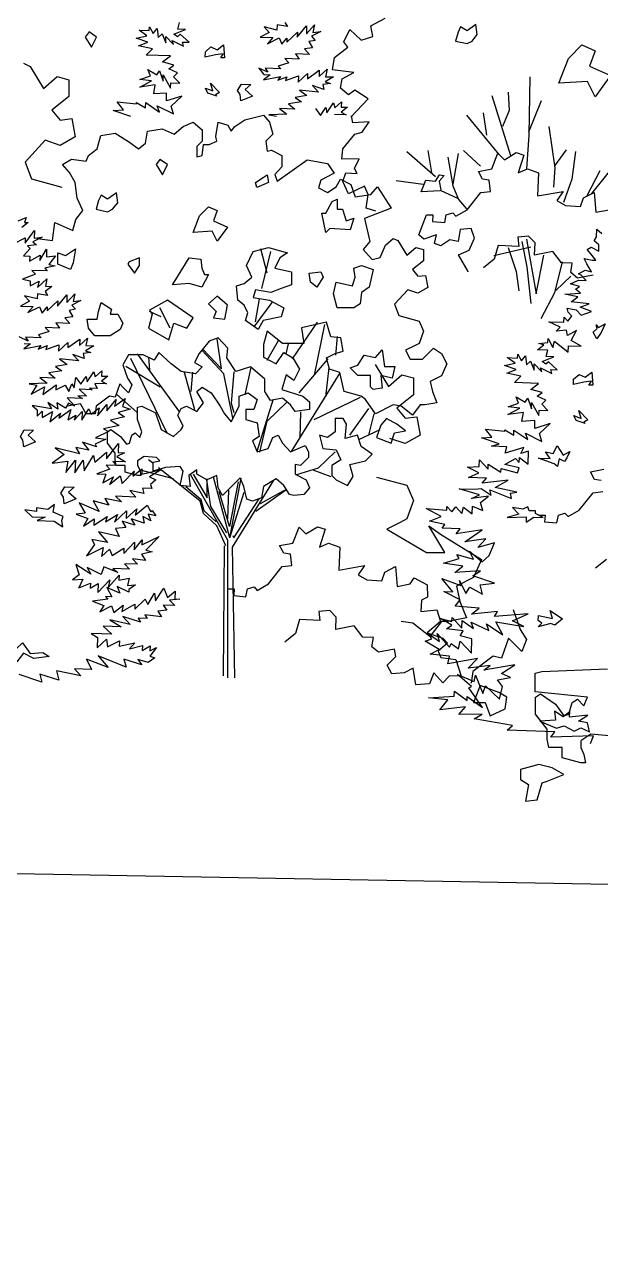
# Model space of a CAD drawing. Header units: inches. Extents: x -11 to 128, y 7 to 56.
# Drawn here: x 54.617 to 55.151, y 21.438 to 22.585 of the extents above; entities that cross this region are included whole.
import ezdxf

# ---------------------------------------------------------------- set-up
doc = ezdxf.new("R2010")
doc.units = ezdxf.units.IN
doc.header["$MEASUREMENT"] = 0
doc.layers.add('CAY', color=94, linetype='Continuous')
doc.layers.add('CAY-3', color=61, linetype='Continuous')
picture_1 = doc.add_image_def('image1.jpg', size_in_pixel=(1680, 1093))

# ---------------------------------------------------------------- blocks, each defined once
blk = doc.blocks.new('A$C76451831')
at = {"layer": 'CAY'}
for p, q in [((4543.8, 1475.6), (4547, 1489.1)), ((4749, 1484.7), (4748.6, 1473.9)), ((4770.2, 1481.3), (4749, 1484.7)), ((4765, 1489.2), (4770.2, 1481.3)), ((4790.7, 1459.3), (4810.1, 1482.6)), ((4809.5, 1466.3), (4826.5, 1484.8)), ((4810.1, 1482.6), (4809.5, 1466.3)), ((4826.5, 1484.8), (4823.2, 1468.6)), ((4458, 1457.3), (4479.5, 1462)), ((4481.7, 1448.7), (4458, 1457.3)), ((4463.6, 1473.4), (4484.8, 1472.7)), ((4479.5, 1462), (4463.6, 1473.4)), ((4484.8, 1472.7), (4485.1, 1480.4)), ((4485.1, 1480.4), (4492.8, 1466.9)), ((4492.8, 1466.9), (4501.3, 1477.1)), ((4501.3, 1477.1), (4503.4, 1458.4)), ((4503.4, 1458.4), (4511.4, 1466.3)), ((4511.4, 1466.3), (4518.8, 1447.4)), ((4518.8, 1447.4), (4519.3, 1460.6)), ((4519.3, 1460.6), (4534.6, 1444.2)), ((4535.3, 1465.5), (4559.7, 1475)), ((4543.3, 1459.7), (4535.3, 1465.5)), ((4548.9, 1465), (4543.3, 1459.7)), ((4559.7, 1475), (4543.8, 1475.6)), ((4566.9, 1448.5), (4548.9, 1465)), ((4732.6, 1469), (4713.7, 1459.2)), ((4713.7, 1459.2), (4740.4, 1458.3)), ((4722.1, 1480.2), (4732.6, 1469)), ((4748.6, 1473.9), (4722.1, 1480.2)), ((4740.4, 1458.3), (4729, 1445.5)), ((4729, 1445.5), (4753.5, 1457.8)), ((4753.5, 1457.8), (4758.5, 1444.5)), ((4758.5, 1444.5), (4769.3, 1457.3)), ((4769, 1449.1), (4791.1, 1469.7)), ((4769.3, 1457.3), (4769, 1449.1)), ((4791.1, 1469.7), (4790.7, 1459.3)), ((4839.1, 1470.7), (4820.2, 1461)), ((4820.2, 1461), (4827.6, 1452.5)), ((4823.2, 1468.6), (4839.1, 1470.7)), ((4462.4, 1441.3), (4481.7, 1448.7)), ((4491.7, 1434.8), (4462.4, 1441.3)), ((4478.1, 1422.1), (4491.7, 1434.8)), ((4534.6, 1444.2), (4532.2, 1452.4)), ((4532.2, 1452.4), (4555.8, 1440.7)), ((4555.8, 1440.7), (4553.3, 1449)), ((4553.3, 1449), (4566.9, 1448.5)), ((4822.1, 1436.9), (4805.7, 1434.7)), ((4805.7, 1434.7), (4816.2, 1423.5)), ((4827.6, 1452.5), (4814.4, 1450.3)), ((4814.4, 1450.3), (4822.1, 1436.9)), ((4224.5, 1405.3), (4238.7, 1398.8)), ((4528.3, 1420.4), (4478.1, 1422.1)), ((4512, 1407.8), (4528.3, 1420.4)), ((4535.8, 1401.5), (4512, 1407.8)), ((4773, 1406.4), (4751.5, 1399.4)), ((4794.5, 1413.8), (4765.1, 1414.8)), ((4765.1, 1414.8), (4773, 1406.4)), ((4786.8, 1424.5), (4794.5, 1413.8)), ((4816.2, 1423.5), (4786.8, 1424.5)), ((4238.7, 1398.8), (4266.4, 1353.4)), ((4487, 1379.2), (4482, 1392.5)), ((4482, 1392.5), (4500.7, 1381.4)), ((4500.7, 1381.4), (4505.9, 1389.4)), ((4505.9, 1389.4), (4513.4, 1367.9)), ((4513.4, 1367.9), (4513.8, 1381)), ((4513.8, 1381), (4528.7, 1353.7)), ((4525.1, 1393.7), (4535.8, 1401.5)), ((4543.4, 1385.4), (4525.1, 1393.7)), ((4535, 1377.5), (4543.4, 1385.4)), ((4711.4, 1395.4), (4721.4, 1381.9)), ((4729.7, 1386.6), (4711.4, 1395.4)), ((4735, 1381.4), (4721, 1371)), ((4721.4, 1381.9), (4735, 1381.4)), ((4724.6, 1394.9), (4729.7, 1386.6)), ((4756.7, 1393.8), (4724.6, 1394.9)), ((4751.5, 1399.4), (4756.7, 1393.8)), ((4766.3, 1369.4), (4793.3, 1379.4)), ((4792.9, 1365.8), (4812.1, 1383.7)), ((4793.3, 1379.4), (4792.9, 1365.8)), ((4811.7, 1373.3), (4836.3, 1391)), ((4812.1, 1383.7), (4811.7, 1373.3)), ((4835.9, 1377.9), (4852.3, 1393.2)), ((4836.3, 1391), (4835.9, 1377.9)), ((4852.3, 1393.2), (4849, 1377.4)), ((4266.4, 1353.4), (4294.1, 1377.6)), ((4294.1, 1377.6), (4318.3, 1371.1)), ((4318.3, 1371.1), (4318.3, 1336.3)), ((4464.9, 1355.9), (4489.4, 1368.7)), ((4497.2, 1360.3), (4464.9, 1355.9)), ((4465.5, 1371.8), (4487, 1379.2)), ((4489.4, 1368.7), (4465.5, 1371.8)), ((4493.9, 1341.8), (4497.2, 1360.3)), ((4528.7, 1353.7), (4529.1, 1364.6)), ((4529.1, 1364.6), (4547.7, 1363.9)), ((4547.7, 1363.9), (4535, 1377.5)), ((4721, 1371), (4756.1, 1378)), ((4756.1, 1378), (4750.4, 1370)), ((4750.4, 1370), (4769.3, 1377.5)), ((4769.3, 1377.5), (4766.3, 1369.4)), ((4822.1, 1359.3), (4834.8, 1345.7)), ((4845.4, 1350.8), (4822.1, 1359.3)), ((4859.4, 1363.5), (4843.5, 1361.3)), ((4843.5, 1361.3), (4845.4, 1350.8)), ((4865.3, 1376.9), (4848.6, 1366.6)), ((4848.6, 1366.6), (4859.4, 1363.5)), ((4849, 1377.4), (4865.3, 1376.9)), ((4318.3, 1336.3), (4283.5, 1308.6)), ((4520.7, 1343.6), (4493.9, 1341.8)), ((4520.1, 1327.3), (4520.7, 1343.6)), ((4552.2, 1337), (4520.1, 1327.3)), ((4530.1, 1316.5), (4552.2, 1337)), ((4810.5, 1338.4), (4786.3, 1334.3)), ((4786.3, 1334.3), (4799.6, 1325.7)), ((4834.8, 1345.7), (4795, 1349.9)), ((4795, 1349.9), (4810.5, 1338.4)), ((4283.5, 1308.6), (4300.6, 1287.9)), ((4410.2, 1307.5), (4431.5, 1309.1)), ((4446.9, 1295.4), (4410.2, 1307.5)), ((4431.5, 1309.1), (4418.5, 1325.8)), ((4418.5, 1325.8), (4458.3, 1321.7)), ((4458.3, 1321.7), (4458.4, 1324.4)), ((4458.4, 1324.4), (4477, 1312.9)), ((4477, 1312.9), (4477.4, 1323.8)), ((4477.4, 1323.8), (4505.7, 1304.2)), ((4501.2, 1317.5), (4535, 1300.5)), ((4505.7, 1304.2), (4501.2, 1317.5)), ((4535, 1300.5), (4530.1, 1316.5)), ((4753.8, 1311.4), (4769.3, 1300)), ((4785.5, 1310.3), (4753.8, 1311.4)), ((4799.6, 1325.7), (4772.7, 1321.2)), ((4772.7, 1321.2), (4785.5, 1310.3)), ((4828.1, 1311.5), (4838.5, 1297.6)), ((4838.5, 1297.6), (4849.5, 1313.5)), ((4849.5, 1313.5), (4851.8, 1302.5)), ((4851.8, 1302.5), (4865.7, 1323.4)), ((4865.7, 1323.4), (4868.1, 1312.9)), ((4868.1, 1312.9), (4882.1, 1325.5)), ((4894.8, 1314.2), (4881.4, 1304.2)), ((4881.4, 1304.2), (4891.6, 1298.4)), ((4882.1, 1325.5), (4881.7, 1314.6)), ((4881.7, 1314.6), (4894.8, 1314.2)), ((4300.6, 1287.9), (4324.7, 1290.9)), ((4324.7, 1290.9), (4331.8, 1253.1)), ((4554.9, 1274.6), (4575.8, 1283.7)), ((4575.8, 1283.7), (4594.3, 1267.5)), ((4622.2, 1253.8), (4626.9, 1283.7)), ((4626.9, 1283.7), (4647.3, 1277)), ((4661.5, 1274.6), (4682.3, 1288.4)), ((4682.3, 1288.4), (4721.2, 1297.8)), ((4721.2, 1297.8), (4733, 1283.7)), ((4769.3, 1300), (4732.1, 1298.6)), ((4732.1, 1298.6), (4747.8, 1295.7)), ((4733, 1283.7), (4740.1, 1258.5)), ((4891.6, 1298.4), (4867.6, 1299.3)), ((4331.8, 1253.1), (4300.6, 1235.4)), ((4377.3, 1228.2), (4384.3, 1256.1)), ((4384.3, 1256.1), (4414.2, 1260.8)), ((4414.2, 1260.8), (4444.1, 1242.4)), ((4476.7, 1240), (4481, 1265.2)), ((4481, 1265.2), (4511.3, 1269.9)), ((4511.3, 1269.9), (4536.5, 1258.5)), ((4536.5, 1258.5), (4554.9, 1274.6)), ((4594.3, 1267.5), (4594.3, 1244.3)), ((4624.5, 1244.3), (4622.2, 1253.8)), ((4647.3, 1277), (4654.4, 1265.2)), ((4654.4, 1265.2), (4661.5, 1274.6)), ((4740.1, 1258.5), (4725.9, 1244.3)), ((4269.3, 1246.1), (4228, 1201.2)), ((4300.6, 1235.4), (4269.3, 1246.1)), ((4358.8, 1214.4), (4377.3, 1228.2)), ((4444.1, 1242.4), (4462.6, 1228.2)), ((4462.6, 1228.2), (4476.7, 1240)), ((4594.3, 1244.3), (4582.9, 1232.9)), ((4582.9, 1232.9), (4582.9, 1212.1)), ((4594.3, 1214.4), (4596.6, 1237.6)), ((4596.6, 1237.6), (4608.4, 1237.6)), ((4608.4, 1237.6), (4624.5, 1244.3)), ((4725.9, 1244.3), (4728.3, 1223.9)), ((4228, 1201.2), (4241.6, 1166.4)), ((4305.7, 1196), (4324.2, 1207.4)), ((4324.2, 1207.4), (4354.1, 1203)), ((4354.1, 1203), (4358.8, 1214.4)), ((4582.9, 1212.1), (4594.3, 1214.4)), ((4728.3, 1223.9), (4737.7, 1225.8)), ((4737.7, 1225.8), (4758.6, 1214.4)), ((4749.1, 1161.4), (4811.2, 1205.4)), ((4758.6, 1214.4), (4758.6, 1191.2)), ((4811.2, 1205.4), (4852.9, 1198.3)), ((5192.6, 1187), (5205.3, 1219.7)), ((5205.3, 1219.7), (5219, 1206)), ((5219, 1206), (5243.2, 1220.8)), ((5243.2, 1220.8), (5259.1, 1215.5)), ((5259.1, 1215.5), (5247.5, 1178.6)), ((4319.5, 1179.8), (4305.7, 1196)), ((4331.3, 1159), (4319.5, 1179.8)), ((4758.6, 1191.2), (4744.4, 1175.1)), ((4744.4, 1175.1), (4749.1, 1161.4)), ((4866.7, 1177.9), (4839.1, 1163.7)), ((4852.9, 1198.3), (4866.7, 1177.9)), ((5165.2, 1181.8), (5192.6, 1187)), ((5173.6, 1165.9), (5165.2, 1181.8)), ((5247.5, 1178.6), (5266.4, 1187)), ((5266.4, 1187), (5289.7, 1178.6)), ((5289.7, 1178.6), (5287.5, 1131.1)), ((4241.6, 1166.4), (4304.1, 1149.3)), ((4335.6, 1126.7), (4331.3, 1159)), ((4839.1, 1163.7), (4834.4, 1147.6)), ((4852.9, 1138.5), (4871.4, 1149.9)), ((4871.4, 1149.9), (4880.4, 1166.1)), ((4880.4, 1166.1), (4901.2, 1154.7)), ((4901.2, 1154.7), (4910.7, 1129.1)), ((4942.9, 1133.8), (4956.7, 1149.9)), ((4956.7, 1149.9), (4984.6, 1105.9)), ((5187.3, 1163.8), (5173.6, 1165.9)), ((5190.5, 1140.6), (5187.3, 1163.8)), ((4347.4, 1101.2), (4335.6, 1126.7)), ((4834.4, 1147.6), (4852.9, 1138.5)), ((4910.7, 1129.1), (4942.9, 1133.8)), ((5142, 1102.7), (5170.5, 1138.5)), ((5170.5, 1138.5), (5190.5, 1140.6)), ((5287.5, 1131.1), (5340.3, 1140.6)), ((5340.3, 1140.6), (5327.6, 1121.6)), ((5376.1, 1109), (5382.5, 1126.9)), ((5382.5, 1126.9), (5404.6, 1138.5)), ((5404.6, 1138.5), (5407.8, 1097.4)), ((4333.2, 1082.7), (4347.4, 1101.2)), ((4984.6, 1105.9), (4929.6, 1084.7)), ((5118.8, 1089), (5142, 1102.7)), ((5327.6, 1121.6), (5345.5, 1111.1)), ((5345.5, 1111.1), (5376.1, 1109)), ((5407.8, 1097.4), (5435.2, 1102.7)), ((4284.9, 1039.1), (4289.6, 1076)), ((4289.6, 1076), (4326.6, 1059.5)), ((4326.6, 1059.5), (4333.2, 1082.7)), ((4929.6, 1084.7), (4941, 1036.7)), ((5057.6, 1092.1), (5071.3, 1092.1)), ((5071.3, 1092.1), (5070.3, 1078.4)), ((5070.3, 1078.4), (5095.6, 1076.3)), ((5095.6, 1076.3), (5098.8, 1092.1)), ((5098.8, 1092.1), (5112.5, 1096.3)), ((5112.5, 1096.3), (5118.8, 1089)), ((5268.6, 1047.8), (5246.4, 1045.7)), ((5282.3, 1034.1), (5268.6, 1047.8)), ((5409.5, 1046.3), (5410, 1062.2)), ((5410, 1062.2), (5420.6, 1053.6)), ((4252.7, 1043.4), (4284.9, 1039.1)), ((4941, 1036.7), (4926.8, 1020.6)), ((4961.8, 1004.1), (4973.2, 1029.6)), ((4973.2, 1029.6), (4989.3, 1043.4)), ((4989.3, 1043.4), (4998.7, 1039.1)), ((4998.7, 1039.1), (5017.2, 1008.8)), ((5017.2, 1008.8), (5035.7, 1024.9)), ((5035.7, 1024.9), (5051.8, 1020.6)), ((5273.8, 1025), (5197.2, 1007.3)), ((5206.3, 1028.8), (5197.9, 1000.4)), ((5248.5, 1026.7), (5206.3, 1028.8)), ((5246.4, 1045.7), (5248.5, 1026.7)), ((5281.2, 1008.8), (5282.3, 1034.1)), ((5390, 1020.2), (5398.3, 1025.4)), ((5398.3, 1025.4), (5413.9, 1016.7)), ((5404.2, 1038.3), (5409.5, 1046.3)), ((5414.3, 1029.8), (5404.2, 1038.3)), ((5413.9, 1016.7), (5414.3, 1029.8)), ((4728.3, 971.5), (4715.1, 1021.6)), ((4717.8, 939.8), (4736.3, 1016.3)), ((4926.8, 1020.6), (4945.3, 999.7)), ((4945.3, 999.7), (4961.8, 1004.1)), ((5051.8, 997.4), (5028.6, 978.9)), ((5051.8, 1020.6), (5051.8, 997.4)), ((5197.9, 1000.4), (5175.7, 982.4)), ((5319.2, 1016.2), (5281.2, 1008.8)), ((5337.1, 993), (5319.2, 1016.2)), ((5389, 990.8), (5383.9, 1001.9)), ((5383.9, 1001.9), (5400.1, 998.6)), ((5397.8, 1011.8), (5390, 1020.2)), ((5407.8, 998.3), (5397.8, 1011.8)), ((5400.1, 998.6), (5407.8, 998.3)), ((5028.6, 978.9), (5040, 965.1)), ((5359.3, 991.9), (5337.1, 993)), ((5356.1, 972.9), (5359.3, 991.9)), ((5369.8, 961.3), (5356.1, 972.9)), ((5372.4, 970.1), (5385.8, 977.8)), ((5385.8, 977.8), (5399.3, 974.6)), ((5399.3, 974.6), (5389, 990.8)), ((5040, 965.1), (5056.1, 967.1)), ((5056.1, 967.1), (5060.8, 941.9)), ((5355.8, 949.4), (5371.9, 957)), ((5374.2, 943.7), (5355.8, 949.4)), ((5402.5, 967.7), (5369.8, 961.3)), ((5371.9, 957), (5387.7, 956.4)), ((5377.7, 967.2), (5372.4, 970.1)), ((5387.7, 956.4), (5377.7, 967.2)), ((5019.2, 937.2), (4991.7, 907.3)), ((5040, 930.1), (5019.2, 937.2)), ((5060.8, 941.9), (5040, 930.1)), ((5344.2, 928.5), (5376.4, 930.1)), ((5370.7, 922.5), (5344.2, 928.5)), ((5357.2, 912.1), (5370.7, 922.5)), ((5365.8, 938.6), (5374.2, 943.7)), ((5376.4, 930.1), (5365.8, 938.6)), ((4527.8, 857.9), (4506.6, 900.2)), ((4701.9, 860.6), (4738.9, 910.7)), ((4704.6, 871.1), (4712.5, 918.7)), ((4991.7, 907.3), (5000.7, 884.1)), ((5351, 891), (5348.6, 899.3)), ((5348.6, 899.3), (5367.1, 895.9)), ((5394.2, 908.1), (5357.2, 912.1)), ((5367.1, 895.9), (5377.5, 884.7)), ((5375.4, 901.1), (5394.2, 908.1)), ((5399.1, 892.1), (5375.4, 901.1)), ((4509.3, 881.7), (4485.5, 892.2)), ((4781, 794.5), (4832.5, 870.4)), ((4850.9, 870.4), (4799.8, 858.6)), ((4860, 840.1), (4850.9, 870.4)), ((5000.7, 884.1), (5042.4, 872.7)), ((5042.4, 872.7), (5051.8, 851.9)), ((5310.5, 871.2), (5342.1, 870.1)), ((5334.1, 859.9), (5310.5, 871.2)), ((5342.1, 870.1), (5342.5, 880.9)), ((5342.5, 880.9), (5350.4, 872.5)), ((5350.4, 872.5), (5358.4, 882.6)), ((5358.4, 882.6), (5351, 891)), ((5377.5, 884.7), (5399.1, 892.1)), ((4728.3, 851.9), (4721.2, 824)), ((4760.5, 826.3), (4728.3, 851.9)), ((4799.8, 858.6), (4804.6, 826.3)), ((4826.2, 761), (4847.8, 865.6)), ((5051.8, 851.9), (5042.4, 826.3)), ((5325.6, 852), (5334.1, 859.9)), ((5347, 854), (5325.6, 852)), ((5349.4, 843.1), (5347, 854)), ((5368.3, 853.3), (5349.4, 843.1)), ((5356.7, 832.4), (5368.3, 853.3)), ((4608.4, 831), (4587.6, 805.5)), ((4626.9, 837.7), (4608.4, 831)), ((4634, 774), (4625.3, 835.7)), ((4647.3, 816.9), (4626.9, 837.7)), ((4721.2, 824), (4721.2, 798.4)), ((4728.6, 791.9), (4751.7, 832.8)), ((4804.6, 826.3), (4760.5, 826.3)), ((4768, 805.1), (4772.9, 825.9)), ((4880.8, 837.7), (4860, 840.1)), ((4870.1, 802.5), (4874.1, 840.9)), ((4885.5, 810.2), (4880.8, 837.7)), ((5033.3, 821.6), (5014.8, 812.5)), ((5042.4, 826.3), (5033.3, 821.6)), ((5287.1, 813.5), (5300.6, 823.4)), ((5290.3, 826.5), (5309, 828.6)), ((5300.6, 823.4), (5290.3, 826.5)), ((5309, 828.6), (5309.3, 836.7)), ((5309.3, 836.7), (5319, 817.8)), ((5319, 817.8), (5322.2, 830.9)), ((5322.2, 830.9), (5350.9, 808.5)), ((5350.9, 808.5), (5351.3, 821.7)), ((5351.3, 821.7), (5377.6, 820.8)), ((5377.6, 820.8), (5356.7, 832.4)), ((4442.1, 803.1), (4430.3, 782.3)), ((4472, 803.1), (4442.1, 803.1)), ((4522.3, 639.8), (4446.8, 795.6)), ((4547.7, 684.5), (4460.2, 805.1)), ((4495.2, 791.7), (4472, 803.1)), ((4485.8, 770.9), (4483.8, 797.9)), ((4504.2, 807.8), (4495.2, 791.7)), ((4529.8, 784.6), (4504.2, 807.8)), ((4587.6, 805.5), (4578.1, 787)), ((4638.7, 763.4), (4593.5, 812.2)), ((4595.8, 814.5), (4634, 774)), ((4645.4, 796.4), (4647.3, 816.9)), ((4663.8, 768.5), (4645.4, 796.4)), ((4721.2, 798.4), (4746.8, 784.6)), ((4746.8, 784.6), (4762.9, 807.8)), ((4762.9, 807.8), (4781.4, 796.4)), ((4781.4, 796.4), (4795.5, 773.2)), ((4794.3, 724.1), (4854.9, 794.5)), ((4850.9, 796.4), (4869.4, 805.5)), ((4857.6, 773.2), (4850.9, 796.4)), ((4869.4, 805.5), (4885.5, 810.2)), ((5014.8, 812.5), (5023.9, 794.1)), ((5023.9, 794.1), (5049.4, 794.1)), ((5049.4, 794.1), (5072.6, 816.9)), ((5072.6, 816.9), (5088.7, 805.5)), ((5088.7, 805.5), (5100.1, 784.6)), ((5240.9, 785.6), (5224.9, 797.1)), ((5224.9, 797.1), (5246.2, 796.3)), ((5246.2, 796.3), (5246.5, 804)), ((5246.5, 804), (5254.2, 790.6)), ((5254.2, 790.6), (5262.7, 800.7)), ((5262.7, 800.7), (5264.7, 782.1)), ((5308.4, 812.7), (5287.1, 813.5)), ((5296.7, 789.1), (5321.1, 798.7)), ((5305.2, 799.3), (5308.4, 812.7)), ((5321.1, 798.7), (5305.2, 799.3)), ((4430.3, 782.3), (4439.8, 754.7)), ((4507, 736.3), (4436.2, 779.1)), ((4550.6, 768.5), (4529.8, 784.6)), ((4580.5, 763.8), (4550.6, 768.5)), ((4579.1, 689), (4557.9, 766.3)), ((4571.1, 726.8), (4574.5, 766.9)), ((4578.1, 787), (4594.3, 777.9)), ((4594.3, 777.9), (4580.5, 763.8)), ((4659.9, 768.1), (4654, 702.8)), ((4693.7, 777.9), (4663.8, 768.5)), ((4682.7, 720.5), (4695.7, 776.4)), ((4723.6, 752.4), (4693.7, 777.9)), ((4795.5, 773.2), (4783.7, 750)), ((4850.1, 715.8), (4856.4, 776.4)), ((4878.5, 766.1), (4857.6, 773.2)), ((4951.7, 782.9), (4979.4, 737.5)), ((5100.1, 784.6), (5088.7, 759.5)), ((5219.4, 781), (5240.9, 785.6)), ((5243.1, 772.4), (5219.4, 781)), ((5223.8, 764.9), (5243.1, 772.4)), ((5264.7, 782.1), (5272.7, 790)), ((5272.7, 790), (5280.2, 771.1)), ((5280.2, 771.1), (5280.7, 784.3)), ((5280.7, 784.3), (5296, 767.8)), ((5296, 767.8), (5293.5, 776.1)), ((5293.5, 776.1), (5317.1, 764.4)), ((5304.7, 783.4), (5296.7, 789.1)), ((5310.3, 788.7), (5304.7, 783.4)), ((5328.3, 772.2), (5310.3, 788.7)), ((5314.7, 772.6), (5328.3, 772.2)), ((5317.1, 764.4), (5314.7, 772.6)), ((4423.7, 742.9), (4414.2, 715.4)), ((4430.3, 736.3), (4423.7, 742.9)), ((4439.8, 754.7), (4448.8, 741)), ((4448.8, 741), (4442.1, 724.5)), ((4657.5, 671.8), (4638.7, 763.4)), ((4723.6, 726.8), (4723.6, 752.4)), ((4767.6, 761.4), (4758.6, 731.5)), ((4783.7, 750), (4767.6, 761.4)), ((4778.7, 602.9), (4879.6, 765.8)), ((4887.9, 726.8), (4878.5, 766.1)), ((4979.4, 737.5), (5007.1, 761.7)), ((5007.1, 761.7), (5031.3, 755.2)), ((5031.3, 755.2), (5031.3, 720.4)), ((5088.7, 759.5), (5065.6, 747.7)), ((5065.6, 747.7), (5070.3, 726.8)), ((5253, 758.5), (5223.8, 764.9)), ((5239.5, 745.8), (5253, 758.5)), ((5289.7, 744), (5239.5, 745.8)), ((5273.4, 731.5), (5289.7, 744)), ((4402.8, 717.8), (4374.9, 696.9)), ((4414.2, 715.4), (4402.8, 717.8)), ((4458.8, 684.4), (4417.8, 720.8)), ((4442.1, 724.5), (4430.3, 736.3)), ((4735.4, 708.3), (4723.6, 726.8)), ((4758.6, 731.5), (4802.2, 717.8)), ((4802.2, 717.8), (4816, 706)), ((4825.4, 669), (4921.3, 715.4)), ((4922.5, 717.8), (4887.9, 726.8)), ((4931.5, 710.7), (4922.5, 717.8)), ((5031.3, 720.4), (4996.5, 692.7)), ((5070.3, 726.8), (5079.3, 704)), ((5248.4, 702.9), (5243.4, 716.2)), ((5243.4, 716.2), (5262.1, 705.1)), ((5297.2, 725.2), (5273.4, 731.5)), ((5286.5, 717.4), (5297.2, 725.2)), ((5304.8, 709.1), (5286.5, 717.4)), ((4342.7, 701.7), (4314.8, 696.9)), ((4354.1, 680.8), (4342.7, 701.7)), ((4374.9, 696.9), (4372.6, 680.8)), ((4654, 702.8), (4659.9, 684)), ((4707.6, 603.7), (4740.9, 709.9)), ((4728.7, 665.9), (4769.2, 705.2)), ((4760.5, 713.1), (4735.4, 708.3)), ((4777, 699.3), (4760.5, 713.1)), ((4786.1, 685.5), (4777, 699.3)), ((4816, 689.9), (4786.1, 685.5)), ((4816, 706), (4816, 689.9)), ((4899.3, 636.8), (4938.6, 692.2)), ((4952.3, 680.8), (4931.5, 710.7)), ((4989.3, 699.3), (4952.3, 680.8)), ((5005.4, 696.9), (4989.3, 699.3)), ((4996.5, 692.7), (5013.6, 672)), ((5028.6, 678.5), (5005.4, 696.9)), ((5044.7, 699.3), (5028.6, 678.5)), ((5054.2, 699.3), (5044.7, 699.3)), ((5079.3, 704), (5054.2, 699.3)), ((5226.3, 679.6), (5250.7, 692.4)), ((5226.8, 695.5), (5248.4, 702.9)), ((5250.7, 692.4), (5226.8, 695.5)), ((5262.1, 705.1), (5267.3, 713.1)), ((5267.3, 713.1), (5274.7, 691.5)), ((5274.7, 691.5), (5275.2, 704.7)), ((5275.2, 704.7), (5290.1, 677.4)), ((5296.4, 701.2), (5304.8, 709.1)), ((5309, 687.6), (5296.4, 701.2)), ((4372.6, 680.8), (4354.1, 680.8)), ((4713.4, 601.8), (4728.7, 665.9)), ((4796.7, 631.7), (4797.9, 685.1)), ((4938.6, 636.8), (4950, 680.8)), ((5013.6, 672), (5037.8, 675)), ((5037.8, 675), (5044.9, 637.2)), ((5258.6, 683.9), (5226.3, 679.6)), ((5255.2, 665.5), (5258.6, 683.9)), ((5282, 667.2), (5255.2, 665.5)), ((5281.5, 650.9), (5282, 667.2)), ((5290.1, 677.4), (5290.5, 688.3)), ((5290.5, 688.3), (5309, 687.6)), ((4917.8, 627.7), (4961.8, 648.6)), ((5179.9, 649.5), (5219.6, 645.4)), ((5192.9, 632.7), (5179.9, 649.5)), ((5219.6, 645.4), (5219.7, 648.1)), ((5219.7, 648.1), (5238.4, 636.6)), ((5238.4, 636.6), (5238.7, 647.4)), ((5238.7, 647.4), (5267.1, 627.9)), ((5262.5, 641.2), (5296.4, 624.1)), ((5267.1, 627.9), (5262.5, 641.2)), ((5313.5, 660.7), (5281.5, 650.9)), ((5291.5, 640.2), (5313.5, 660.7)), ((5296.4, 624.1), (5291.5, 640.2)), ((5013.6, 619.5), (4982.4, 630.1)), ((5044.9, 637.2), (5013.6, 619.5)), ((5171.6, 631.2), (5192.9, 632.7)), ((5208.3, 619), (5171.6, 631.2)), ((5192.3, 614.2), (5208.3, 619)), ((5224, 613.1), (5192.3, 614.2)), ((5220.8, 600), (5224, 613.1)), ((4834.4, 569.5), (4869.4, 602.2)), ((5219.9, 576), (5241.7, 588.4)), ((5258.8, 611.8), (5220.8, 600)), ((5241.7, 588.4), (5249.5, 580.4)), ((5249.5, 580.4), (5249.9, 590.8)), ((5249.9, 590.8), (5268, 577.1)), ((5252.9, 598.9), (5258.8, 611.8)), ((5268.9, 603.8), (5252.9, 598.9)), ((5268, 577.1), (5268.9, 603.8)), ((4534.5, 546.7), (4466.9, 564.4)), ((4491.5, 579.5), (4483.4, 586)), ((4541.2, 539.6), (4503.7, 569.7)), ((4789.6, 555.4), (4834.4, 569.5)), ((4823, 565.2), (4860, 551.4)), ((5142.7, 570.6), (5166.8, 572.4)), ((5166.3, 559.3), (5142.7, 570.6)), ((5166.8, 572.4), (5167.3, 586)), ((5167.3, 586), (5185.2, 566.8)), ((5185.2, 566.8), (5185.5, 577.2)), ((5185.5, 577.2), (5211.7, 560.4)), ((5211.7, 560.4), (5212, 568.1)), ((5212, 568.1), (5246.1, 559.2)), ((5249.2, 569.6), (5219.9, 576)), ((5246.1, 559.2), (5249.2, 569.6)), ((4589.9, 500.7), (4541.2, 539.6)), ((4647.3, 419.7), (4569.9, 556)), ((4575.8, 556.2), (4604.1, 507.8)), ((4602.9, 544.4), (4611.2, 489.7)), ((4604.1, 507.8), (4604.1, 546.7)), ((4651.6, 424.8), (4617.3, 549.9)), ((4668.2, 540.8), (4650.5, 448.4)), ((4651.6, 424.8), (4675, 548.1)), ((4656.8, 405.9), (4741.3, 542.4)), ((5144.7, 549.2), (5166.3, 559.3)), ((5181.8, 547.9), (5144.7, 549.2)), ((5173.3, 537.8), (5181.8, 547.9)), ((5227, 544), (5173.3, 537.8)), ((5199.7, 528.7), (5227, 544)), ((4592.3, 503.1), (4560.4, 530.2)), ((4650.5, 448.4), (4629.2, 520.8)), ((4646.9, 463.7), (4649.3, 523.1)), ((4651.6, 424.8), (4681.2, 519.2)), ((4705.1, 479.9), (4766.8, 524.3)), ((4714.5, 496), (4764.5, 523.1)), ((5125.3, 526.3), (5157, 525.2)), ((5167.5, 513.9), (5125.3, 526.3)), ((5150.9, 506.4), (5167.5, 513.9)), ((5157, 525.2), (5170.6, 527)), ((5170.6, 527), (5191.5, 513.1)), ((5189.1, 524.1), (5233.8, 506.2)), ((5191.5, 513.1), (5189.1, 524.1)), ((5244.7, 519.4), (5199.7, 528.7)), ((5231.5, 517.1), (5244.7, 519.4)), ((5233.8, 506.2), (5231.5, 517.1)), ((4596.6, 475.1), (4589.9, 500.7)), ((4598.2, 480.3), (4592.3, 503.1)), ((4611.2, 489.7), (4644.6, 435.4)), ((4659.9, 424.8), (4712.2, 505.4)), ((5057.3, 485.6), (5099.7, 481.8)), ((5088.4, 468.6), (5057.3, 485.6)), ((5099.7, 481.8), (5100, 489.5)), ((5100, 489.5), (5110.1, 478.8)), ((5110.1, 478.8), (5118.6, 488.9)), ((5118.6, 488.9), (5131.2, 475.3)), ((5131.2, 475.3), (5134.4, 488.3)), ((5134.4, 488.3), (5152.5, 474.6)), ((5185.9, 510.6), (5150.9, 506.4)), ((5152.5, 474.6), (5153.1, 490.4)), ((5153.1, 490.4), (5174, 481.5)), ((5169.6, 498), (5185.9, 510.6)), ((5174, 481.5), (5169.6, 498)), ((4624.5, 449.6), (4596.6, 475.1)), ((4623.3, 457.8), (4598.2, 480.3)), ((5064.1, 459.1), (5088.4, 468.6)), ((4643, 408.3), (4624.5, 449.6)), ((5062.5, 449.6), (5086.7, 432.5)), ((5096, 452.5), (5064.1, 459.1)), ((5090.3, 444.6), (5096, 452.5)), ((5127.4, 443.3), (5090.3, 444.6)), ((5119.3, 433.1), (5127.4, 443.3)), ((5172.7, 441.7), (5119.3, 433.1)), ((5137.3, 416.6), (5172.7, 441.7)), ((4647.3, 135.4), (4647.3, 419.7)), ((4657.5, 429.5), (4659.9, 424.8)), ((5180.2, 422.8), (5137.3, 416.6)), ((5163.7, 404.8), (5180.2, 422.8)), ((5198.4, 414.5), (5163.7, 404.8)), ((5187.1, 388.1), (5198.4, 414.5)), ((4638.3, 140.1), (4640.6, 408.3)), ((4661.5, 135.4), (4656.8, 405.9)), ((5120.6, 390.5), (5154.7, 381.1)), ((5125.3, 382.1), (5120.6, 390.5)), ((5154.7, 381.1), (5147.1, 397.2)), ((5147.1, 397.2), (5173, 375)), ((5173, 375), (5187.1, 388.1)), ((5093.2, 372.8), (5125.3, 382.1)), ((5132.9, 366), (5093.2, 372.8)), ((5116.6, 353.4), (5132.9, 366)), ((5171.9, 380.3), (5154.8, 342.6)), ((5112.4, 313.2), (5089.4, 340.8)), ((5089.4, 340.8), (5128.7, 326.2)), ((5169.7, 356.6), (5116.6, 353.4)), ((5154.8, 342.6), (5120.1, 324.9)), ((5126.4, 336.8), (5139.1, 310)), ((5128.7, 326.2), (5126.4, 336.8)), ((5153.5, 346.7), (5169.7, 356.6)), ((5198.3, 331.5), (5153.5, 346.7)), ((5093.9, 313.9), (5112.4, 313.2)), ((5127.7, 296.8), (5093.9, 313.9)), ((5120.1, 324.9), (5127.1, 293.6)), ((5139.1, 310), (5147.2, 322.9)), ((5147.2, 322.9), (5173.5, 308.8)), ((5168.7, 327.6), (5198.3, 331.5)), ((5173.5, 308.8), (5168.7, 327.6)), ((5116.8, 284), (5127.7, 296.8)), ((5167, 279.6), (5116.8, 284)), ((5127.1, 293.6), (5140.7, 259.4)), ((5110, 244.4), (5086.5, 258.4)), ((5086.5, 258.4), (5110.3, 252.1)), ((5140.7, 259.4), (5103, 252.3)), ((5110.3, 252.1), (5110.6, 260.2)), ((5110.6, 260.2), (5131.1, 238.2)), ((5150.7, 267), (5167, 279.6)), ((5204.4, 272.8), (5150.7, 267)), ((5198.6, 262.6), (5204.4, 272.8)), ((5268.1, 267.9), (5198.6, 262.6)), ((5235.4, 253.2), (5268.1, 267.9)), ((5029.8, 248.8), (5005.7, 252.3)), ((5064.6, 221), (5029.8, 248.8)), ((5088.8, 252.3), (5064.6, 221)), ((5103, 252.3), (5088.8, 252.3)), ((5098.9, 236.6), (5110, 244.4)), ((5133.6, 232.7), (5098.9, 236.6)), ((5127.8, 222.5), (5133.6, 232.7)), ((5131.1, 238.2), (5131.7, 254.1)), ((5131.7, 254.1), (5155.1, 237.4)), ((5155.1, 237.4), (5150.1, 250.7)), ((5150.1, 250.7), (5186.7, 233.6)), ((5186.7, 233.6), (5182.2, 246.9)), ((5182.2, 246.9), (5215.8, 224.4)), ((5200.9, 251.6), (5259, 241.9)), ((5215.8, 224.4), (5200.9, 251.6)), ((5259, 241.9), (5235.4, 253.2)), ((5055.4, 211.4), (5069.2, 216.4)), ((5084.3, 194.5), (5055.4, 211.4)), ((5069.2, 216.4), (5061.4, 227.5)), ((5061.4, 227.5), (5084.8, 210.4)), ((5080, 226.9), (5105.7, 199.2)), ((5084.8, 210.4), (5080, 226.9)), ((5105.7, 199.2), (5108.7, 206.8)), ((5108.7, 206.8), (5124.2, 195.8)), ((5124.2, 195.8), (5127.5, 211.6)), ((5127.5, 211.6), (5150.6, 186.8)), ((5151.6, 216.2), (5127.8, 222.5)), ((5150.6, 186.8), (5151.6, 216.2)), ((5065.3, 184.8), (5084.3, 194.5)), ((5105.1, 180.6), (5065.3, 184.8)), ((5101.8, 164.4), (5105.1, 180.6)), ((5163.4, 175.9), (5101.8, 164.4)), ((5144.1, 155.3), (5163.4, 175.9)), ((5189.6, 161.4), (5144.1, 155.3)), ((5240.4, 162.3), (5176.1, 151.4)), ((5176.1, 151.4), (5189.6, 161.4)), ((5213, 144.7), (5240.4, 162.3)), ((5150.9, 117.8), (5122.3, 142.4)), ((5122.3, 142.4), (5156.7, 128.1)), ((5156.7, 128.1), (5159.4, 141.1)), ((5159.4, 141.1), (5174.4, 103.4)), ((5204.4, 131.8), (5231.3, 136.3)), ((5214.8, 117.9), (5204.4, 131.8)), ((5231.3, 136.3), (5213, 144.7)), ((5115.3, 97.8), (5115.7, 108.2)), ((5115.7, 108.2), (5141.7, 88.7)), ((5145.4, 115.3), (5150.9, 117.8)), ((5173.4, 74.4), (5145.4, 115.3)), ((5174.4, 103.4), (5180, 119.1)), ((5180, 119.1), (5208.5, 91.8)), ((5208.5, 91.8), (5214.8, 117.9)), ((5062.2, 94.2), (5115.3, 97.8)), ((5101.9, 90.1), (5062.2, 94.2)), ((5085.3, 69.4), (5101.9, 90.1)), ((5141.7, 88.7), (5142, 96.8)), ((5142, 96.8), (5173.4, 74.4)), ((5138.6, 75.7), (5085.3, 69.4)), ((5124.9, 59.8), (5138.6, 75.7)), ((5172.9, 60.9), (5124.9, 59.8)), ((5156.3, 51), (5172.9, 60.9)), ((5236, 37.4), (5156.3, 51)), ((5224.8, 27.3), (5236, 37.4)), ((5323.5, 23.9), (5224.8, 27.3)), ((5314.9, 13.3), (5323.5, 23.9)), ((5402.9, 15.7), (5314.9, 13.3)), ((5396.9, 0), (5402.9, 15.7))]:
    blk.add_line(p, q, dxfattribs=at)
for points in [[(4953.2, 1099.5), (4933.2, 1105.8), (4937.4, 1134.3), (4930, 1151.2), (4896.3, 1135.4), (4884.7, 1160.7), (4891, 1178.6), (4914.2, 1177.5), (4908.9, 1188.1), (4918.4, 1208.1), (4882.5, 1207.1), (4884.7, 1228.2), (4910, 1258.8), (4924.7, 1263), (4939.5, 1284.1), (4905.7, 1282), (4902.6, 1296.7), (4901.5, 1293.6), (4937.4, 1331.5), (4910, 1349.5), (4896.3, 1340), (4880.4, 1353.7), (4883.6, 1372.7), (4907.9, 1386.4), (4863.6, 1391.6), (4867.8, 1417), (4895.2, 1438.1), (4886.8, 1449.7), (4899.4, 1475), (4922.6, 1452.8), (4946.9, 1460.2), (4942.7, 1482.3), (4972.2, 1498.2)], [(5271.7, 1376.9), (5269.6, 1256.6), (5264.3, 1187)], [(5192.6, 1338.9), (5231.6, 1214.5)], [(5226.4, 1345.2), (5228.5, 1307.3), (5214.8, 1274.6)], [(5174.7, 1303.1), (5182.1, 1256.6)], [(5294.9, 1327.3), (5268.6, 1263)], [(5140.9, 1297.8), (5207.4, 1216.6)], [(5310.7, 1274.6), (5323.4, 1189.1), (5320.2, 1149.1)], [(4213.4, 1079.7), (4230, 1086.9), (4226.9, 1076.5), (4234.6, 1076.3), (4221.1, 1065.9)], [(4204.1, 1032), (4228.5, 1044.3), (4228.1, 1033.9), (4247.6, 1060), (4247.1, 1043.7), (4263, 1045.8), (4244.1, 1036.1), (4251.6, 1030.3), (4232.9, 1028.3), (4238.2, 1022.7), (4224.5, 1007.3), (4237.6, 1006.8), (4237.3, 996.4), (4259, 1008.8), (4258.6, 997.9), (4272.6, 1021.5), (4272, 1005.6), (4291.1, 1007.7), (4276.9, 989.6), (4290.4, 986.4), (4268.9, 981.7), (4273.7, 976.1), (4242, 977.2), (4249.5, 969.2), (4222.8, 959.3), (4238.6, 956), (4238.2, 945.6), (4257.1, 955.4), (4254, 942.3), (4273.2, 960.2), (4269.9, 944.5), (4283.5, 944), (4269.5, 933.6), (4274.7, 925.7), (4253.5, 929.2), (4253.1, 918.3), (4226.6, 924.7), (4237.1, 913.4), (4218.2, 903.7), (4244.9, 902.7), (4233.5, 890), (4258, 902.3), (4263, 889), (4273.8, 901.7), (4273.5, 893.6), (4295.6, 914.1), (4295.2, 903.7), (4314.6, 927.1), (4314, 910.8), (4331, 929.2), (4327.7, 913), (4343.6, 915.2), (4324.7, 905.4), (4332.1, 897), (4318.9, 894.7), (4326.6, 881.3), (4310.2, 879.2), (4320.7, 867.9), (4291.3, 868.9), (4299.1, 858.2), (4269.6, 859.3), (4277.5, 850.8), (4256, 843.9), (4261.2, 838.3), (4229.1, 839.4), (4234.2, 831), (4215.9, 839.8)], [(4225.9, 826.3), (4239.5, 825.9), (4225.5, 815.5), (4260.6, 822.4), (4254.9, 814.4), (4273.8, 821.9), (4270.8, 813.9), (4297.8, 823.8), (4297.4, 810.2), (4316.6, 828.2), (4316.2, 817.7), (4340.9, 835.5), (4340.4, 822.3), (4356.8, 837.6), (4353.5, 821.9), (4369.8, 821.3), (4353.1, 811), (4363.9, 807.9), (4348, 805.8), (4349.9, 795.3), (4326.6, 803.8), (4339.3, 790.2), (4299.5, 794.3), (4315, 782.9), (4290.8, 778.7), (4304.1, 770.1), (4277.2, 765.6), (4290, 754.7), (4258.3, 755.8), (4273.8, 744.4), (4236.6, 743), (4252.3, 740.2), (4240.8, 721.6), (4268.1, 736.9), (4264.8, 720.7), (4292.2, 741.1), (4291.9, 730.6), (4310.8, 740.4), (4318.5, 727), (4324.5, 742.7), (4329.2, 734.8), (4332.6, 756), (4343, 742), (4354, 757.9), (4356.3, 747), (4370.2, 767.8), (4372.6, 757.3), (4386.6, 770), (4386.2, 759.1), (4399.3, 758.6), (4385.9, 748.7), (4396.1, 742.9), (4372.1, 743.7), (4377.2, 733.1), (4361.3, 733.7), (4366.6, 730.8), (4339.9, 731.7), (4355.3, 717.6), (4336.8, 718.2), (4347, 712.9), (4315.3, 714), (4330.6, 697.1), (4317.6, 703), (4311.9, 692.8), (4293.7, 703.8), (4295.9, 690.6), (4275.1, 704.5), (4282.3, 691.1), (4242.7, 697.9), (4253.3, 689.4), (4252.8, 676.3), (4263.6, 686.3), (4263.1, 673.2), (4284.9, 685.6), (4279.1, 664.5), (4301.1, 682.3), (4298, 672), (4322.6, 689.7), (4316.4, 668.6), (4332.6, 678.5), (4329.6, 668.1), (4346.1, 686.1), (4345.4, 667.6), (4359.8, 691.1), (4364.9, 680), (4381.2, 693.1), (4377.9, 676.9), (4397.3, 700.2), (4396.8, 687.1), (4416.2, 710.4), (4413, 696.9), (4434.9, 712.5), (4429.3, 696.4), (4445, 690.8), (4420.7, 683.5), (4433.6, 674.9), (4404.3, 668.2), (4422.5, 656.7), (4390.1, 650.1), (4400.8, 644.3), (4373.6, 631.7), (4394.8, 628.7), (4373.2, 618.6), (4375.7, 613), (4346.5, 622.2), (4359.6, 605.9), (4333, 611.8), (4340.7, 598.4), (4290.4, 611), (4308.5, 596.8), (4283.9, 579.1), (4316.2, 583.4), (4312.6, 559.5), (4332.1, 585.5), (4331.2, 558.8), (4348, 585), (4349.9, 563.6), (4369.6, 594.7), (4371.9, 581.4), (4396.6, 601.9), (4396.1, 588.3), (4421.2, 619.6), (4420.6, 601), (4433.7, 600.6), (4417.6, 593), (4435.8, 581.9), (4409.1, 582.8), (4416.9, 574.4), (4395.7, 575.2), (4403.5, 566.7), (4376.5, 557.2), (4395, 556.6), (4388.9, 538.2), (4410.7, 550.6), (4402.4, 535), (4424.3, 552.8), (4428.8, 536.8), (4453.7, 562.3), (4450.6, 551.9), (4469.7, 567.1), (4469.3, 556.7), (4510, 565.7), (4485.4, 550.7), (4498.4, 544.8), (4487.6, 534.8), (4490, 526.5), (4471, 527.2), (4473.4, 516.7), (4444.6, 522.7), (4457.2, 509.1), (4414.7, 510.6), (4427.4, 499.2), (4393.2, 505.9), (4400.9, 492.5), (4369.1, 501.3), (4381.4, 479.5), (4339.5, 497.3), (4352.3, 475.6), (4333.6, 473.5), (4357.4, 464.5), (4348.7, 449), (4370.5, 464.1), (4370, 450.9), (4397.4, 468.6), (4394.3, 457.8), (4418.8, 473.3), (4412.8, 457.1), (4437.7, 480.3), (4437.1, 464.5), (4459.1, 485), (4455.9, 472), (4480.7, 492.4), (4488.3, 478.5), (4490.7, 481.2), (4498.5, 470.5), (4482.7, 473.7), (4487.7, 460), (4471.7, 468.7), (4473.9, 455), (4447.5, 464.1), (4455.2, 450.7), (4428.8, 459.3), (4436.5, 445.9), (4415.1, 443.9), (4422.2, 427.8), (4380, 437), (4398.2, 415), (4366.3, 421.6), (4371.3, 411), (4354.7, 387.5), (4389.7, 404.9), (4386.3, 386.4), (4402.7, 401.7), (4407.7, 388.4), (4432.3, 403.4), (4431.9, 392.6), (4454, 415.8), (4453.4, 400), (4470, 420.7), (4469.7, 410.3), (4505.2, 427.6), (4477.4, 399.1), (4490.4, 396), (4469, 391.3), (4476.7, 377.8), (4450.1, 381.5), (4460.6, 370.2), (4433.8, 371.2), (4443.9, 360.4), (4409.5, 361.6), (4419.6, 353.1), (4391, 365), (4385, 349.3), (4356.1, 363.5), (4363.8, 350.1), (4332.7, 369.7), (4339.7, 348.2), (4326.2, 337.8), (4347.6, 339.7), (4338.8, 321.5), (4363.1, 331), (4362.7, 320.6), (4379, 330.5), (4378.3, 311.9), (4403.2, 337.8), (4400, 322), (4422.2, 348), (4421.8, 337.1), (4443.2, 341.8), (4440, 326.1), (4456.3, 327.8), (4442.4, 317.8), (4442.2, 312.4), (4418.6, 324.1), (4423.6, 310.3), (4397.2, 322.1), (4407.5, 303.2), (4394.3, 303.7), (4399.1, 298), (4367.2, 293.7), (4391, 285.2), (4382.3, 271.9), (4406.8, 284.6), (4411.8, 270.9), (4430.9, 286.1), (4427.7, 273), (4455, 287.9), (4454.6, 277.5), (4476.6, 298.1), (4481.7, 287), (4495.6, 310.5), (4497.8, 294.6), (4514.6, 320.8), (4522.1, 301.9), (4538.4, 314.5), (4537.8, 298.6), (4548.2, 298.3), (4526.8, 296.3), (4537.3, 285.1), (4513.3, 285.9), (4521.1, 275.2), (4502.5, 273.1), (4509.8, 262), (4475.5, 265.9), (4480.6, 258), (4461.6, 258.7), (4466.8, 250.4), (4430.1, 262.5), (4445.3, 245.7), (4403.1, 255.3), (4426.6, 241.3), (4389.5, 242.6), (4407.5, 225.7), (4364.9, 227.2), (4377.8, 219), (4377, 197.7), (4396.2, 215.6), (4398.4, 199.7), (4422.9, 212), (4422.5, 201.1), (4454.9, 208.2), (4443.6, 195.4), (4470.5, 202.2), (4470.2, 191.8), (4486.4, 201.6), (4486, 191.2), (4499.9, 198.4), (4485.6, 180.3), (4496.4, 177.2), (4482.5, 167.3), (4461.4, 173.5), (4469.1, 162.3), (4432.4, 174.5), (4436.8, 158), (4379.2, 181.3), (4399.6, 157), (4354.9, 174.5), (4365, 152.8), (4330.2, 154), (4343.3, 140), (4292.9, 149.9), (4297.7, 131.1), (4258.2, 142.9), (4262.6, 126.9), (4215.6, 142.2)], [(5017.5, 1222.9), (5076.6, 1171.2)], [(5060.8, 1225), (5068.2, 1179.7)], [(5101.9, 1211.3), (5112.5, 1152.2), (5124.1, 1123.8), (5140.9, 1104.8)], [(5123, 1218.7), (5112.5, 1155.4)], [(5134.6, 1225), (5169.4, 1192.3)], [(5346.6, 1226.1), (5322.3, 1193.4)], [(5365.6, 1222.9), (5358.2, 1165.9), (5341.3, 1117.4)], [(5416.2, 1182.8), (5388.8, 1130.1)], [(5444.7, 1192.3), (5399.3, 1136.4)], [(4995.4, 1162.8), (5051.3, 1155.4)], [(5086.1, 1141.7), (5047.1, 1139.6), (5056.6, 1163.8), (5076.6, 1161.7), (5085, 1174.4), (5094.5, 1173.3), (5084, 1161.7), (5087.2, 1143.8)], [(5086.1, 1142.7), (5123, 1125.9)], [(5144.1, 974), (5144.1, 975), (5124.1, 1009.8), (5146.2, 1019.3), (5156.8, 1043.6), (5150.4, 1063.6), (5127.2, 1061.5), (5123, 1037.3), (5106.1, 1040.4), (5087.2, 1027.8), (5074.5, 1033.1), (5078.7, 1051), (5052.3, 1041.5), (5041.8, 1051), (5057.6, 1092.1)], [(5226.4, 1024.6), (5243.2, 975), (5248.5, 935)], [(5254.8, 1037.3), (5265.4, 984.5), (5273.8, 908.6)], [(5264.3, 1041.5), (5284.4, 928.6), (5300.2, 1008.8)], [(5338.2, 995.1), (5322.3, 930.7), (5293.9, 877)], [(5356.1, 965.6), (5325.5, 936)]]:
    blk.add_lwpolyline(points, dxfattribs=at)
for points in [[(5162.8, 1464.3), (5160.2, 1485.4), (5141.7, 1472.2), (5128.5, 1480.1), (5123.3, 1469.6), (5118, 1451.1), (5141.7, 1445.8), (5152.3, 1451.1)], [(4376, 1459.3), (4360.2, 1469.9), (4352.3, 1459.3), (4365.5, 1438.2)], [(4640.1, 1416.5), (4632.4, 1416.7), (4637.7, 1424.7), (4621.8, 1422.5), (4600.3, 1417.9), (4600.7, 1428.7), (4611.9, 1438.8), (4624.8, 1432.9), (4638.3, 1443.3)], [(5351.5, 1415.3), (5379.2, 1443), (5406.9, 1431.1), (5395, 1399.4), (5438.6, 1379.6), (5406.9, 1336.1), (5391, 1367.8), (5331.7, 1363.8)], [(4624.2, 1337.2), (4605.8, 1343.3), (4600.8, 1353.9), (4616.4, 1347.9), (4611.6, 1364.4), (4629.9, 1344.7), (4621.6, 1340)], [(4672.4, 1341), (4667.2, 1348.9), (4675.4, 1362.2), (4694.4, 1361.5), (4683.1, 1351), (4698.5, 1337.4), (4674.2, 1327.3)], [(4522.5, 1195.9), (4506.6, 1206.4), (4498.7, 1195.9), (4511.9, 1174.8)], [(4720.4, 1169.5), (4728.3, 1174.8), (4731, 1158.9), (4707.2, 1148.4), (4704.6, 1158.9)], [(4419.5, 1116.7), (4416.9, 1137.8), (4398.4, 1124.6), (4385.2, 1132.5), (4380, 1122), (4374.7, 1103.5), (4398.4, 1098.2), (4409, 1103.5)], [(4862.9, 1119.3), (4873.5, 1124.6), (4873.5, 1103.5), (4884.1, 1103.5), (4892, 1079.7), (4907.8, 1085), (4899.9, 1061.2), (4857.7, 1063.9), (4849.7, 1055.9), (4841.8, 1095.6), (4849.7, 1095.6)], [(4588.5, 1090.3), (4606.9, 1108.8), (4625.4, 1100.8), (4617.5, 1079.7), (4646.5, 1066.5), (4625.4, 1037.5), (4614.9, 1058.6), (4575.3, 1055.9)], [(4709.9, 855.3), (4683.5, 873.8), (4688.8, 889.6), (4680.8, 905.5), (4667.6, 916), (4665, 945.1), (4680.8, 950.3), (4696.7, 963.5), (4686.1, 987.3), (4699.3, 1016.3), (4731, 1024.3), (4770.6, 1013.7), (4754.7, 1003.1), (4744.2, 982), (4778.5, 974.1), (4778.5, 947.7), (4757.4, 939.8), (4736.3, 931.9), (4704.6, 937.1), (4699.3, 921.3), (4733.6, 916), (4762.7, 900.2), (4757.4, 881.7), (4720.4, 873.8)], [(4295.5, 989.9), (4295.5, 1013.7), (4311.3, 1008.4), (4332.5, 1021.6), (4327.2, 992.6), (4321.9, 979.4)], [(4443.3, 995.2), (4440.7, 989.9), (4453.9, 971.5), (4464.4, 987.3), (4464.4, 1003.1)], [(4554.1, 982), (4567.3, 1003.1), (4591.1, 1000.5), (4593.7, 982), (4599, 968.8), (4606.9, 968.8), (4593.7, 942.4), (4567.3, 950.3), (4533, 947.7)], [(4818.1, 953), (4815.4, 971.5), (4839.2, 974.1), (4844.5, 963.5), (4831.3, 942.4)], [(4865.6, 929.2), (4870.9, 953), (4905.2, 945.1), (4910.4, 963.5), (4907.8, 982), (4923.6, 987.3), (4947.4, 979.4), (4939.5, 942.4), (4923.6, 931.9), (4921, 908.1), (4907.8, 900.2), (4873.5, 900.2)], [(4641.2, 876.4), (4646.5, 905.5), (4625.4, 923.9), (4606.9, 908.1), (4622.8, 892.2), (4617.5, 879)], [(4403.7, 887), (4419.5, 887), (4430.1, 868.5), (4424.8, 855.3), (4403.7, 842.1), (4372, 842.1), (4358.8, 857.9), (4356.2, 876.4), (4377.3, 876.4), (4380, 892.2), (4385.2, 910.7), (4406.4, 897.5)], [(4562.1, 857.9), (4575.3, 879), (4522.5, 916), (4485.5, 894.9), (4490.8, 887), (4482.9, 857.9), (4525.1, 834.2), (4535.7, 868.5)], [(5402.6, 849.4), (5411, 857.2), (5408.6, 865), (5413.8, 859.4), (5427.2, 867.1), (5418.9, 848.8), (5410.3, 835.9)], [(4915.7, 781.4), (4928.9, 802.5), (4952.7, 797.2), (4965.9, 813), (4971.2, 778.7), (4992.3, 778.7), (4987, 755), (4963.2, 760.2), (4965.9, 733.8), (4947.4, 731.2), (4942.1, 736.5), (4942.1, 760.2), (4915.7, 760.2), (4899.9, 776.1)], [(5401.5, 740.1), (5393.8, 740.4), (5399.1, 748.4), (5383.1, 746.2), (5361.7, 741.5), (5362, 752.4), (5373.3, 762.4), (5386.2, 756.5), (5399.7, 766.9)], [(4499.5, 590.8), (4474.4, 593.1), (4460.6, 583.7), (4460.6, 574.6), (4464.9, 565.2), (4467.3, 553.8), (4460.6, 553.8), (4435.1, 560.5), (4435.1, 574.6), (4416.6, 574.6), (4414.2, 586), (4414.2, 599.8), (4398.1, 620.6), (4398.1, 643.8), (4405.2, 648.6), (4425.6, 634.4), (4437.4, 618.3), (4444.1, 620.6), (4448.8, 636.8), (4455.9, 641.5), (4464.9, 632), (4469.6, 643.8), (4460.6, 669), (4460.6, 694.6), (4469.6, 696.9), (4497.6, 683.2), (4509, 648.6), (4534.5, 634.4), (4550.6, 648.6), (4554.9, 655.2), (4543.5, 678.5), (4550.6, 692.2), (4562, 696.9), (4582.9, 685.5), (4596.6, 704), (4582.9, 726.8), (4594.3, 736.3), (4612.7, 724.5), (4631.2, 696.9), (4640.6, 680.8), (4654.4, 664.7), (4670.5, 696.9), (4670.5, 717.8), (4689, 724.5), (4707.5, 710.7), (4700.8, 689.9), (4684.3, 689.9), (4684.3, 669), (4707.5, 662.3), (4712.2, 634.4), (4698.4, 625.4), (4707.5, 602.2), (4730.7, 609.2), (4740.1, 632), (4751.5, 636.8), (4760.5, 620.6), (4777, 602.2), (4806.9, 615.9), (4814, 602.2), (4814, 590.8), (4797.5, 574.6), (4786.1, 576.6), (4786.1, 556.2), (4809.3, 544.4), (4816, 528.2), (4804.6, 514.5), (4783.7, 512.1), (4774.7, 514.5), (4762.9, 533), (4746.8, 546.7), (4721.2, 530.6), (4716.9, 507.4), (4698.4, 500.7), (4686.6, 505), (4679.9, 530.6), (4672.9, 549.1), (4656.8, 533), (4635.9, 512.1), (4626.9, 528.2), (4624.5, 553.8), (4603.7, 544.4), (4582.9, 556.2), (4582.9, 565.2), (4566.7, 553.8), (4569.1, 530.6), (4548.3, 533), (4554.9, 562.8), (4548.3, 572.3), (4518, 569.9), (4492.8, 562.8), (4492.8, 581.3), (4506.6, 583.7)], [(4892.2, 660), (4885.5, 671.4), (4869.4, 671.4), (4869.4, 643.8), (4852.9, 632), (4836.8, 636.8), (4843.9, 609.2), (4871.4, 606.9), (4880.8, 586), (4862.3, 574.6), (4862.3, 553.8), (4871.4, 544.4), (4894.6, 533), (4906.4, 551.4), (4899.3, 576.6), (4931.5, 583.7), (4945.3, 597.4), (4922.5, 613.6), (4915.4, 636.8), (4889.8, 630.1)], [(4975.5, 671.4), (4963.7, 657.6), (4954.7, 632), (4984.6, 620.6), (4991.7, 641.5), (5014.8, 646.2), (4996.4, 660)], [(5385.6, 660.9), (5367.2, 667), (5362.2, 677.6), (5377.8, 671.6), (5372.9, 688.1), (5391.3, 668.4), (5383, 663.7)], [(4223.4, 626.6), (4218.2, 634.5), (4226.4, 647.8), (4245.4, 647.1), (4234.2, 636.7), (4249.6, 623), (4225.2, 612.9)], [(5321.5, 577.9), (5289.7, 589.5), (5313.7, 588.6), (5303.8, 602.6), (5319.5, 599.3), (5327.8, 614.9), (5340.7, 595.8), (5354.1, 603.5), (5348.2, 590.1), (5343, 582.6), (5332.3, 588), (5329, 572.2)], [(4307.3, 508.9), (4302.2, 516.8), (4310.3, 530.1), (4329.4, 529.4), (4318.1, 518.9), (4333.5, 505.2), (4309.1, 495.2)], [(4303.8, 461), (4306.8, 469), (4285.8, 477.9), (4289, 493.7), (4275.1, 483.3), (4251.6, 486.8), (4251.4, 479.1), (4227.5, 482.7), (4242.8, 468.5), (4269.5, 467.6), (4253, 460.5), (4287.8, 459.2), (4306, 447.7)], [(5270.1, 480.9), (5267.7, 489.1), (5257.1, 484.1), (5235.4, 487.5), (5248.5, 473.9), (5224.3, 466.6), (5264.2, 467.9), (5263.8, 457.1), (5280, 467.4), (5299.1, 466.7), (5283, 475.4), (5283.2, 480.4)], [(5288.9, 254), (5289.3, 264.4), (5318.1, 258.4), (5313.6, 274.5), (5339.3, 257.7), (5323, 244.7), (5315, 247.7), (5288.4, 240.9), (5296.4, 248.3)], [(4174.2, 178.1), (4169.4, 194.1), (4188.1, 198.9), (4188.8, 217.4), (4209.3, 195.4), (4222.9, 208.1), (4238.4, 186.2), (4264.8, 188), (4278.1, 179.9), (4245.8, 175.6), (4224.8, 186.7), (4211.1, 168.6), (4195.4, 174.6), (4170.8, 156.9)], [(5395.1, 24.1), (5390.7, 42.8), (5371.8, 46.2), (5391.3, 58.7), (5353.5, 54.6), (5353.9, 65.4), (5340.4, 55), (5322.2, 66.5), (5324.3, 47.9), (5292.1, 46.3), (5326.4, 31.5), (5342.5, 36.4), (5363.4, 25.2), (5376.8, 32.4)]]:
    blk.add_lwpolyline(points, close=True, dxfattribs=at)
at = {"layer": 'CAY-3'}
for p, q in [((4954.6, 550.5), (5017.1, 533.4)), ((5017.1, 533.4), (5031.3, 502.1)), ((86.7, 510.8), (100.8, 469.5)), ((5031.3, 502.1), (5017.1, 463.8)), ((100.8, 469.5), (114.4, 448.9)), ((5017.1, 463.8), (5003.6, 456.7)), ((76.8, 451.7), (62.5, 410.5)), ((86.7, 441.8), (76.8, 451.7)), ((104.4, 424.1), (86.7, 441.8)), ((114.4, 448.9), (104.4, 424.1)), ((5003.6, 456.7), (4975.9, 443.1)), ((4975.9, 443.1), (5057.6, 394.5)), ((5095.9, 394.5), (5062.5, 449.6)), ((45.4, 414.1), (3.5, 382.8)), ((62.5, 410.5), (45.4, 414.1)), ((5086.7, 432.5), (5171.9, 380.3)), ((145.6, 382.8), (281.8, 388.3)), ((5057.6, 394.5), (5095.9, 394.5)), ((3.5, 382.8), (0, 358.6)), ((132.1, 379.3), (145.6, 382.8)), ((132.1, 340.9), (132.1, 379.3)), ((240, 329.4), (132.1, 340.9)), ((132.7, 329.4), (143.3, 336.4)), ((143.3, 336.4), (173.9, 315.2)), ((132.7, 294.5), (132.7, 329.4)), ((173.9, 315.2), (191.6, 291)), ((201.6, 294.5), (208.7, 318.7)), ((208.7, 318.7), (219.3, 325.8)), ((219.3, 325.8), (232.9, 311.7)), ((232.9, 311.7), (240, 329.4)), ((156.8, 263.3), (132.7, 294.5)), ((191.6, 291), (201.6, 294.5)), ((156.8, 242.6), (156.8, 263.3)), ((160.4, 225.5), (156.8, 242.6)), ((247, 253.3), (226.4, 239.1)), ((226.4, 239.1), (226.4, 225.5)), ((284.8, 249.7), (247, 253.3)), ((188.1, 225.5), (160.4, 225.5)), ((188.1, 204.3), (188.1, 225.5)), ((226.4, 225.5), (232.9, 211.4)), ((232.9, 211.4), (236.4, 194.3)), ((226.4, 194.3), (188.1, 204.3)), ((236.4, 194.3), (226.4, 194.3))]:
    blk.add_line(p, q, dxfattribs=at)
for points in [[(138.9, 705.6), (152.6, 705.6), (151.5, 691.9), (176.9, 689.8), (180, 705.6), (193.7, 709.9), (200.1, 702.5), (223.3, 716.2), (251.7, 752), (271.8, 754.2)], [(268.6, 777.4), (254.9, 779.5), (246.5, 795.3), (273.9, 800.6)], [(279.2, 613.9), (257, 596)], [(4646.7, 319.2), (4660.4, 319.2), (4659.4, 305.5), (4684.7, 303.3), (4687.9, 319.2), (4701.6, 323.4), (4707.9, 316), (4731.1, 329.7), (4759.6, 365.6), (4779.6, 367.7), (4776.4, 390.9), (4762.7, 393), (4754.3, 408.8), (4781.7, 414.1), (4794.4, 446.8), (4808.1, 433.1), (4832.3, 447.8), (4848.2, 442.6), (4836.6, 405.7), (4855.5, 414.1), (4878.8, 405.7), (4876.6, 358.2), (4929.4, 367.7), (4916.7, 348.7), (4934.6, 338.2), (4965.2, 336), (4971.6, 354), (4993.7, 365.6), (4996.9, 324.4), (5024.3, 329.7), (5032.7, 342.4), (5059.1, 327.6), (5060.2, 302.3), (5047.5, 296), (5046.4, 272.8), (5079.1, 275.9), (5086.5, 251.7), (5059.1, 228.5), (5091.8, 217.9), (5101.3, 207.4), (5082.3, 190.5), (5087.6, 177.8), (5118.2, 173.6), (5129.8, 138.8), (5105.5, 139.9), (5091.8, 125.1), (5072.8, 146.2), (5064.4, 123), (5035.9, 120.9), (5030.6, 155.7), (5011.6, 146.2), (4986.3, 144.1), (4976.8, 162), (4994.8, 179.9), (4991.6, 194.7), (4958.9, 188.4), (4945.2, 200), (4948.4, 219), (4926.2, 220), (4908.3, 243.2), (4870.3, 235.8), (4871.4, 261.2), (4857.7, 274.9), (4835.5, 272.8), (4837.6, 253.8), (4795.4, 255.9), (4787, 227.4), (4764.8, 209.5)]]:
    blk.add_lwpolyline(points, dxfattribs=at)
for points in [[(56.6, 339.4), (18.3, 353.5), (4.7, 318.7), (28.9, 318.7), (38.9, 291), (70.2, 305.2), (73.7, 329.4)], [(167.4, 183.7), (139.7, 190.7), (101.4, 180.1), (101.4, 159.5), (118.5, 148.9), (112, 114.6), (136.2, 117.6), (146.2, 152.4), (156.8, 155.9), (191.6, 170.1)]]:
    blk.add_lwpolyline(points, close=True, dxfattribs=at)

msp = doc.modelspace()

# ---------------------------------------------------------------- linework, layer by layer
msp.add_line((11.8007, 22.5598), (70.2537, 21.5191))

# ---------------------------------------------------------------- block references
at = {"layer": 'CAY', "xscale": 0.0004489089019145984, "yscale": 0.0004489089019145984, "zscale": 0.0004489089019145984}
for p in [(52.7194, 21.9183), (55.0315, 21.8133)]:
    msp.add_blockref('A$C76451831', p, dxfattribs=at)

# ---------------------------------------------------------------- pictures from other files: only their frames are drawn
image = msp.add_image(picture_1, insert=(12.4966, 7.3772), size_in_units=(74.4025, 48.4059))
image.dxf.flags = 6

doc.saveas('drawing.dxf')
